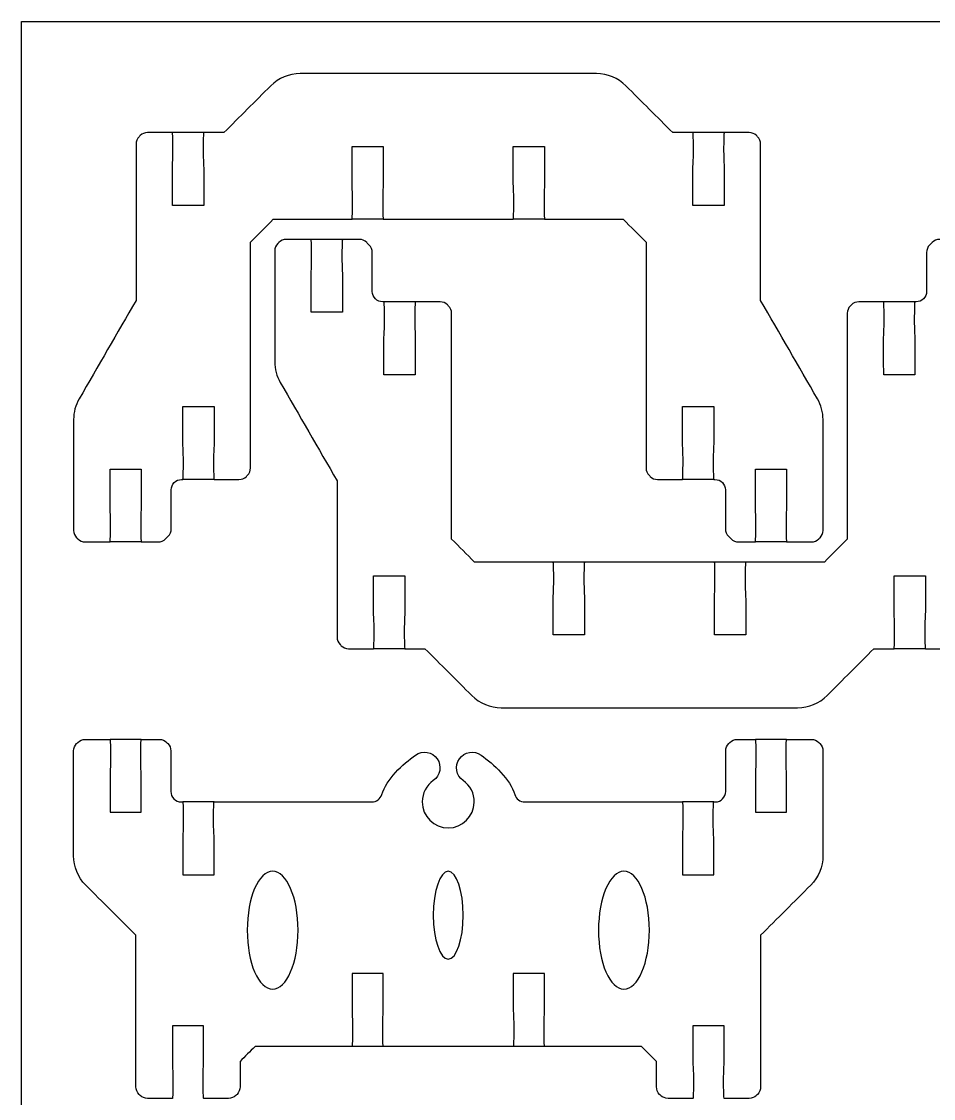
# Model space of a CAD drawing. Extents: x 0 to 410, y 0 to 300.
# Drawn here: x 210 to 297.6, y 196.9 to 300.4 of the extents above; entities that cross this region are included whole.
import ezdxf

# ---------------------------------------------------------------- set-up
doc = ezdxf.new("R2010")
doc.units = 0
doc.header["$MEASUREMENT"] = 0
doc.layers.add('DEFAULT', color=18, linetype='CONTINUOUS')

msp = doc.modelspace()

# ---------------------------------------------------------------- linework, layer by layer
at = {"layer": 'DEFAULT', "color": 18}
msp.add_lwpolyline([(410, 0.35), (210, 0.35), (210, 300.35), (410, 300.35)], close=True, dxfattribs=at)
at = {"layer": 'DEFAULT', "color": 1}
for points in [[(227.5, 289.68), (224.5, 289.68)], [(277.5, 289.68), (274.5, 289.68)], [(244.75, 281.35), (241.75, 281.35)], [(260.25, 281.35), (257.25, 281.35)], [(240.83, 279.42), (237.83, 279.42)], [(247.83, 273.42), (244.83, 273.42)], [(295.82, 273.42), (292.82, 273.42)], [(228.5, 256.35), (225.5, 256.35)], [(276.5, 256.35), (273.5, 256.35)], [(221.5, 250.35), (218.5, 250.35)], [(283.5, 250.35), (280.5, 250.35)], [(264.08, 248.42), (261.08, 248.42)], [(279.57, 248.42), (276.57, 248.42)], [(246.82, 240.09), (243.82, 240.09)], [(296.83, 240.09), (293.83, 240.09)], [(221.5, 231.37), (218.5, 231.37)], [(283.5, 231.37), (280.5, 231.37)], [(228.5, 225.37), (225.5, 225.37)], [(276.5, 225.37), (273.5, 225.37)], [(244.75, 201.87), (241.75, 201.87)], [(260.25, 201.87), (257.25, 201.87)]]:
    msp.add_lwpolyline(points, dxfattribs=at)
for points, knots in [([(287, 262.1), (287, 258.55), (287, 255.01), (287, 251.46), (287, 251.19), (286.9, 250.94), (286.71, 250.75), (286.67, 250.72), (286.64, 250.68), (286.6, 250.65), (286.42, 250.46), (286.16, 250.35), (285.9, 250.35), (285.1, 250.35), (284.3, 250.35), (283.5, 250.35), (283.47, 250.35), (283.45, 251.14), (283.45, 252.1), (283.45, 253.07), (283.5, 253.51), (283.5, 253.85), (283.5, 255.02), (283.5, 256.19), (283.5, 257.35), (282.5, 257.35), (281.5, 257.35), (280.5, 257.35), (280.5, 256.18), (280.5, 255.02), (280.5, 253.85), (280.5, 253.51), (280.55, 253.07), (280.55, 252.1), (280.55, 251.13), (280.52, 250.35), (280.5, 250.35), (279.95, 250.35), (279.41, 250.35), (278.87, 250.35), (278.61, 250.35), (278.35, 250.46), (278.16, 250.64), (278.08, 250.73), (278, 250.81), (277.92, 250.89), (277.73, 251.08), (277.62, 251.33), (277.62, 251.6), (277.62, 252.85), (277.62, 254.1), (277.62, 255.35), (277.62, 255.9), (277.18, 256.35), (276.62, 256.35), (276.58, 256.35), (276.54, 256.35), (276.5, 256.35), (276.47, 256.35), (276.45, 257.13), (276.45, 258.1), (276.45, 259.07), (276.5, 259.52), (276.5, 259.85), (276.5, 261.02), (276.5, 262.18), (276.5, 263.35), (275.5, 263.35), (274.5, 263.35), (273.5, 263.35), (273.5, 262.18), (273.5, 261.02), (273.5, 259.85), (273.5, 259.52), (273.55, 259.07), (273.55, 258.1), (273.55, 257.13), (273.53, 256.35), (273.5, 256.35), (272.7, 256.35), (271.91, 256.35), (271.11, 256.35), (270.84, 256.35), (270.59, 256.46), (270.4, 256.64), (270.37, 256.68), (270.33, 256.71), (270.3, 256.75), (270.11, 256.94), (270, 257.19), (270, 257.46), (270, 264.69), (270, 271.92), (270, 279.15), (269.27, 279.89), (268.54, 280.62), (267.81, 281.35), (265.29, 281.35), (262.77, 281.35), (260.25, 281.35), (260.22, 281.35), (260.2, 282.14), (260.2, 283.1), (260.2, 284.07), (260.25, 284.52), (260.25, 284.85), (260.25, 286.02), (260.25, 287.19), (260.25, 288.35), (259.25, 288.35), (258.25, 288.35), (257.24, 288.35), (257.24, 287.19), (257.24, 286.02), (257.24, 284.85), (257.24, 284.52), (257.29, 284.07), (257.29, 283.1), (257.29, 282.14), (257.27, 281.35), (257.24, 281.35), (253.08, 281.35), (248.92, 281.35), (244.75, 281.35), (244.72, 281.35), (244.7, 282.14), (244.7, 283.1), (244.7, 284.07), (244.75, 284.52), (244.75, 284.85), (244.75, 286.02), (244.75, 287.19), (244.75, 288.35), (243.75, 288.35), (242.75, 288.35), (241.75, 288.35), (241.75, 287.19), (241.75, 286.02), (241.75, 284.85), (241.75, 284.52), (241.8, 284.07), (241.8, 283.1), (241.8, 282.14), (241.78, 281.35), (241.75, 281.35), (239.23, 281.35), (236.71, 281.35), (234.19, 281.35), (233.46, 280.62), (232.73, 279.89), (232, 279.15), (232, 271.92), (232, 264.69), (232, 257.46), (232, 257.19), (231.89, 256.94), (231.7, 256.75), (231.67, 256.71), (231.63, 256.68), (231.6, 256.64), (231.41, 256.46), (231.16, 256.35), (230.89, 256.35), (230.09, 256.35), (229.3, 256.35), (228.5, 256.35), (228.47, 256.35), (228.45, 257.13), (228.45, 258.1), (228.45, 259.07), (228.5, 259.52), (228.5, 259.85), (228.5, 261.02), (228.5, 262.18), (228.5, 263.35), (227.5, 263.35), (226.5, 263.35), (225.49, 263.35), (225.5, 262.18), (225.5, 261.02), (225.5, 259.85), (225.5, 259.52), (225.55, 259.07), (225.55, 258.1), (225.55, 257.13), (225.53, 256.35), (225.5, 256.35), (225.46, 256.35), (225.42, 256.35), (225.38, 256.35), (224.82, 256.35), (224.38, 255.9), (224.38, 255.35), (224.38, 254.1), (224.38, 252.85), (224.38, 251.6), (224.38, 251.33), (224.27, 251.08), (224.08, 250.89), (224, 250.81), (223.92, 250.73), (223.84, 250.64), (223.65, 250.46), (223.4, 250.35), (223.13, 250.35), (222.59, 250.35), (222.04, 250.35), (221.5, 250.35), (221.47, 250.35), (221.45, 251.13), (221.45, 252.1), (221.45, 253.07), (221.5, 253.51), (221.5, 253.85), (221.5, 255.02), (221.5, 256.18), (221.5, 257.35), (220.5, 257.35), (219.5, 257.35), (218.5, 257.35), (218.5, 256.19), (218.5, 255.02), (218.5, 253.85), (218.5, 253.51), (218.55, 253.07), (218.55, 252.1), (218.55, 251.14), (218.52, 250.35), (218.5, 250.35), (217.7, 250.35), (216.9, 250.35), (216.11, 250.35), (215.84, 250.35), (215.59, 250.46), (215.4, 250.65), (215.36, 250.68), (215.33, 250.72), (215.29, 250.75), (215.11, 250.94), (215, 251.19), (215, 251.46), (215, 255.01), (215, 258.55), (215, 262.1), (215, 262.8), (215.18, 263.49), (215.54, 264.1), (217.36, 267.25), (219.18, 270.41), (221, 273.56), (221, 278.57), (221, 283.57), (221, 288.58), (221, 288.84), (221.1, 289.1), (221.29, 289.28), (221.33, 289.32), (221.36, 289.35), (221.4, 289.39), (221.58, 289.58), (221.84, 289.68), (222.1, 289.68), (222.9, 289.68), (223.7, 289.68), (224.49, 289.68), (224.52, 289.67), (224.54, 288.89), (224.54, 287.93), (224.54, 286.97), (224.49, 286.52), (224.49, 286.18), (224.49, 285.02), (224.5, 283.85), (224.5, 282.68), (225.5, 282.68), (226.5, 282.68), (227.5, 282.68), (227.5, 283.85), (227.5, 285.02), (227.5, 286.18), (227.5, 286.52), (227.45, 286.97), (227.45, 287.93), (227.45, 288.9), (227.47, 289.68), (227.5, 289.68), (228.14, 289.68), (228.79, 289.68), (229.44, 289.68), (230.94, 291.18), (232.44, 292.68), (233.94, 294.18), (234.69, 294.93), (235.7, 295.35), (236.77, 295.35), (246.26, 295.35), (255.75, 295.35), (265.24, 295.35), (266.3, 295.35), (267.31, 294.93), (268.06, 294.18), (269.56, 292.68), (271.06, 291.18), (272.56, 289.68), (273.21, 289.68), (273.85, 289.68), (274.5, 289.68), (274.53, 289.68), (274.55, 288.9), (274.55, 287.93), (274.55, 286.97), (274.5, 286.52), (274.5, 286.18), (274.5, 285.02), (274.5, 283.85), (274.5, 282.68), (275.5, 282.68), (276.5, 282.68), (277.5, 282.68), (277.5, 283.85), (277.5, 285.02), (277.5, 286.18), (277.5, 286.52), (277.46, 286.97), (277.45, 287.93), (277.46, 288.89), (277.48, 289.67), (277.5, 289.68), (278.3, 289.68), (279.1, 289.68), (279.9, 289.68), (280.16, 289.68), (280.42, 289.58), (280.61, 289.39), (280.64, 289.35), (280.68, 289.32), (280.71, 289.28), (280.9, 289.1), (281, 288.84), (281, 288.58), (281, 283.57), (281, 278.57), (281, 273.56), (282.82, 270.41), (284.64, 267.25), (286.47, 264.1), (286.82, 263.49), (287, 262.8), (287, 262.1)], [1, 1, 1, 1, 31.167, 31.167, 31.167, 32.167, 32.167, 32.167, 32.590558, 32.590558, 32.590558, 33.590558, 33.590558, 33.590558, 40.386558, 40.386558, 40.386558, 41.386558, 41.386558, 41.386558, 42.386558, 42.386558, 42.386558, 52.306558, 52.306558, 52.306558, 60.816563, 60.816563, 60.816563, 70.736563, 70.736563, 70.736563, 71.736563, 71.736563, 71.736563, 72.736563, 72.736563, 72.736563, 77.342563, 77.342563, 77.342563, 78.342563, 78.342563, 78.342563, 79.331806, 79.331806, 79.331806, 80.331806, 80.331806, 80.331806, 90.972806, 90.972806, 90.972806, 91.972806, 91.972806, 91.972806, 92.327806, 92.327806, 92.327806, 93.327806, 93.327806, 93.327806, 94.327806, 94.327806, 94.327806, 104.247811, 104.247811, 104.247811, 112.757811, 112.757811, 112.757811, 122.677816, 122.677816, 122.677816, 123.677816, 123.677816, 123.677816, 124.677816, 124.677816, 124.677816, 131.443816, 131.443816, 131.443816, 132.443816, 132.443816, 132.443816, 132.867374, 132.867374, 132.867374, 133.867374, 133.867374, 133.867374, 195.363374, 195.363374, 195.363374, 204.180998, 204.180998, 204.180998, 225.610998, 225.610998, 225.610998, 226.610998, 226.610998, 226.610998, 227.610998, 227.610998, 227.610998, 237.530998, 237.530998, 237.530998, 246.040998, 246.040998, 246.040998, 255.960998, 255.960998, 255.960998, 256.960998, 256.960998, 256.960998, 257.960998, 257.960998, 257.960998, 293.369998, 293.369998, 293.369998, 294.369998, 294.369998, 294.369998, 295.369998, 295.369998, 295.369998, 305.289998, 305.289998, 305.289998, 313.800998, 313.800998, 313.800998, 323.720998, 323.720998, 323.720998, 324.720998, 324.720998, 324.720998, 325.720998, 325.720998, 325.720998, 347.139998, 347.139998, 347.139998, 355.957622, 355.957622, 355.957622, 417.453622, 417.453622, 417.453622, 418.453622, 418.453622, 418.453622, 418.876472, 418.876472, 418.876472, 419.876472, 419.876472, 419.876472, 426.652472, 426.652472, 426.652472, 427.652472, 427.652472, 427.652472, 428.652472, 428.652472, 428.652472, 438.573477, 438.573477, 438.573477, 447.083477, 447.083477, 447.083477, 457.004482, 457.004482, 457.004482, 458.004482, 458.004482, 458.004482, 459.004482, 459.004482, 459.004482, 459.349482, 459.349482, 459.349482, 460.349482, 460.349482, 460.349482, 470.991482, 470.991482, 470.991482, 471.991482, 471.991482, 471.991482, 472.980018, 472.980018, 472.980018, 473.980018, 473.980018, 473.980018, 478.606018, 478.606018, 478.606018, 479.606018, 479.606018, 479.606018, 480.606018, 480.606018, 480.606018, 490.526018, 490.526018, 490.526018, 499.036024, 499.036024, 499.036024, 508.957024, 508.957024, 508.957024, 509.957024, 509.957024, 509.957024, 510.957024, 510.957024, 510.957024, 517.733024, 517.733024, 517.733024, 518.733024, 518.733024, 518.733024, 519.155873, 519.155873, 519.155873, 520.155873, 520.155873, 520.155873, 550.322873, 550.322873, 550.322873, 551.322873, 551.322873, 551.322873, 582.280149, 582.280149, 582.280149, 624.846149, 624.846149, 624.846149, 625.846149, 625.846149, 625.846149, 626.269706, 626.269706, 626.269706, 627.269706, 627.269706, 627.269706, 634.045706, 634.045706, 634.045706, 635.045706, 635.045706, 635.045706, 636.045706, 636.045706, 636.045706, 645.965711, 645.965711, 645.965711, 654.465711, 654.465711, 654.465711, 664.385711, 664.385711, 664.385711, 665.385711, 665.385711, 665.385711, 666.385711, 666.385711, 666.385711, 671.885711, 671.885711, 671.885711, 689.929662, 689.929662, 689.929662, 690.929662, 690.929662, 690.929662, 771.632662, 771.632662, 771.632662, 772.632662, 772.632662, 772.632662, 790.667421, 790.667421, 790.667421, 796.157421, 796.157421, 796.157421, 797.157421, 797.157421, 797.157421, 798.157421, 798.157421, 798.157421, 808.077421, 808.077421, 808.077421, 816.577421, 816.577421, 816.577421, 826.497426, 826.497426, 826.497426, 827.497426, 827.497426, 827.497426, 828.497426, 828.497426, 828.497426, 835.283426, 835.283426, 835.283426, 836.283426, 836.283426, 836.283426, 836.70769, 836.70769, 836.70769, 837.70769, 837.70769, 837.70769, 880.27369, 880.27369, 880.27369, 911.230965, 911.230965, 911.230965, 912.230965, 912.230965, 912.230965, 912.230965]), ([(234.32, 267.67), (234.32, 271.22), (234.32, 274.77), (234.32, 278.31), (234.32, 278.58), (234.43, 278.83), (234.61, 279.02), (234.65, 279.05), (234.68, 279.09), (234.72, 279.13), (234.91, 279.31), (235.16, 279.42), (235.43, 279.42), (236.23, 279.42), (237.03, 279.42), (237.82, 279.42), (237.85, 279.42), (237.87, 278.63), (237.87, 277.67), (237.87, 276.71), (237.82, 276.26), (237.82, 275.92), (237.82, 274.75), (237.82, 273.59), (237.82, 272.42), (238.83, 272.42), (239.83, 272.42), (240.83, 272.42), (240.83, 273.59), (240.83, 274.76), (240.83, 275.92), (240.83, 276.26), (240.78, 276.71), (240.78, 277.67), (240.78, 278.64), (240.8, 279.42), (240.83, 279.42), (241.37, 279.42), (241.91, 279.42), (242.45, 279.42), (242.72, 279.42), (242.97, 279.32), (243.16, 279.13), (243.24, 279.05), (243.32, 278.96), (243.41, 278.88), (243.59, 278.69), (243.7, 278.44), (243.7, 278.17), (243.7, 276.92), (243.7, 275.67), (243.7, 274.42), (243.7, 273.87), (244.15, 273.42), (244.7, 273.42), (244.74, 273.42), (244.78, 273.42), (244.82, 273.42), (244.85, 273.42), (244.87, 272.64), (244.87, 271.67), (244.87, 270.7), (244.82, 270.26), (244.82, 269.92), (244.82, 268.75), (244.82, 267.59), (244.82, 266.42), (245.82, 266.42), (246.82, 266.42), (247.82, 266.42), (247.82, 267.59), (247.82, 268.75), (247.83, 269.92), (247.83, 270.26), (247.78, 270.7), (247.78, 271.67), (247.78, 272.64), (247.8, 273.42), (247.83, 273.42), (248.62, 273.42), (249.42, 273.42), (250.21, 273.42), (250.48, 273.42), (250.73, 273.32), (250.92, 273.13), (250.95, 273.09), (250.99, 273.06), (251.03, 273.02), (251.21, 272.83), (251.32, 272.58), (251.32, 272.32), (251.32, 265.08), (251.32, 257.85), (251.32, 250.62), (252.05, 249.89), (252.78, 249.15), (253.52, 248.42), (256.04, 248.42), (258.56, 248.42), (261.08, 248.42), (261.1, 248.42), (261.13, 247.64), (261.13, 246.67), (261.13, 245.7), (261.08, 245.26), (261.08, 244.92), (261.08, 243.75), (261.08, 242.59), (261.08, 241.42), (262.08, 241.42), (263.08, 241.42), (264.08, 241.42), (264.08, 242.59), (264.08, 243.75), (264.08, 244.92), (264.08, 245.26), (264.03, 245.7), (264.03, 246.67), (264.03, 247.64), (264.05, 248.42), (264.08, 248.42), (268.24, 248.42), (272.41, 248.42), (276.57, 248.42), (276.6, 248.42), (276.62, 247.64), (276.62, 246.67), (276.62, 245.7), (276.57, 245.26), (276.57, 244.92), (276.57, 243.75), (276.57, 242.59), (276.57, 241.42), (277.57, 241.42), (278.57, 241.42), (279.57, 241.42), (279.57, 242.59), (279.57, 243.75), (279.57, 244.92), (279.57, 245.26), (279.52, 245.7), (279.52, 246.67), (279.52, 247.64), (279.54, 248.42), (279.57, 248.42), (282.09, 248.42), (284.61, 248.42), (287.13, 248.42), (287.86, 249.15), (288.59, 249.89), (289.33, 250.62), (289.33, 257.85), (289.33, 265.08), (289.33, 272.32), (289.33, 272.58), (289.43, 272.83), (289.62, 273.02), (289.65, 273.06), (289.69, 273.09), (289.72, 273.13), (289.91, 273.32), (290.17, 273.42), (290.43, 273.42), (291.23, 273.42), (292.03, 273.42), (292.82, 273.42), (292.85, 273.42), (292.87, 272.64), (292.87, 271.67), (292.87, 270.7), (292.82, 270.26), (292.82, 269.92), (292.82, 268.75), (292.82, 267.59), (292.83, 266.42), (293.83, 266.42), (294.83, 266.42), (295.83, 266.42), (295.83, 267.59), (295.83, 268.75), (295.82, 269.92), (295.82, 270.26), (295.77, 270.7), (295.77, 271.67), (295.77, 272.64), (295.8, 273.42), (295.82, 273.42), (295.86, 273.42), (295.91, 273.42), (295.95, 273.42), (296.5, 273.42), (296.95, 273.87), (296.95, 274.42), (296.95, 275.67), (296.95, 276.92), (296.95, 278.17), (296.95, 278.44), (297.05, 278.69), (297.24, 278.88), (297.32, 278.96), (297.4, 279.05), (297.49, 279.13), (297.67, 279.32), (297.93, 279.42), (298.19, 279.42), (298.74, 279.42), (299.28, 279.42), (299.82, 279.42), (299.85, 279.42), (299.87, 278.64), (299.87, 277.67), (299.87, 276.71), (299.82, 276.26), (299.82, 275.92), (299.82, 274.76), (299.82, 273.59), (299.82, 272.42), (300.83, 272.42), (301.83, 272.42), (302.83, 272.42), (302.83, 273.59), (302.83, 274.75), (302.83, 275.92), (302.83, 276.26), (302.78, 276.71), (302.78, 277.67), (302.78, 278.63), (302.8, 279.42), (302.83, 279.42), (303.62, 279.42), (304.42, 279.42), (305.22, 279.42), (305.48, 279.42), (305.74, 279.31), (305.92, 279.13), (305.96, 279.09), (305.99, 279.05), (306.03, 279.02), (306.22, 278.83), (306.32, 278.58), (306.32, 278.31), (306.32, 274.77), (306.32, 271.22), (306.32, 267.67), (306.32, 266.97), (306.14, 266.28), (305.79, 265.67), (303.97, 262.52), (302.15, 259.36), (300.33, 256.21), (300.33, 251.21), (300.33, 246.2), (300.33, 241.2), (300.33, 240.93), (300.22, 240.68), (300.03, 240.49), (300, 240.45), (299.96, 240.42), (299.93, 240.38), (299.74, 240.2), (299.49, 240.09), (299.22, 240.09), (298.42, 240.09), (297.63, 240.09), (296.83, 240.09), (296.8, 240.1), (296.78, 240.88), (296.78, 241.84), (296.78, 242.81), (296.83, 243.25), (296.83, 243.59), (296.83, 244.76), (296.83, 245.92), (296.83, 247.09), (295.83, 247.09), (294.83, 247.09), (293.83, 247.09), (293.83, 245.92), (293.83, 244.76), (293.83, 243.59), (293.83, 243.25), (293.88, 242.81), (293.88, 241.84), (293.88, 240.87), (293.86, 240.09), (293.83, 240.09), (293.18, 240.09), (292.53, 240.09), (291.89, 240.09), (290.39, 238.59), (288.89, 237.09), (287.39, 235.59), (286.64, 234.84), (285.62, 234.42), (284.56, 234.42), (275.07, 234.42), (265.58, 234.42), (256.09, 234.42), (255.03, 234.42), (254.01, 234.84), (253.26, 235.59), (251.76, 237.09), (250.26, 238.59), (248.76, 240.09), (248.11, 240.09), (247.47, 240.09), (246.82, 240.09), (246.79, 240.09), (246.77, 240.87), (246.77, 241.84), (246.77, 242.81), (246.82, 243.25), (246.82, 243.59), (246.82, 244.76), (246.82, 245.92), (246.82, 247.09), (245.82, 247.09), (244.82, 247.09), (243.82, 247.09), (243.82, 245.92), (243.82, 244.76), (243.82, 243.59), (243.82, 243.25), (243.87, 242.81), (243.87, 241.84), (243.87, 240.88), (243.85, 240.1), (243.82, 240.09), (243.02, 240.09), (242.22, 240.09), (241.42, 240.09), (241.16, 240.09), (240.9, 240.2), (240.72, 240.38), (240.68, 240.42), (240.65, 240.45), (240.61, 240.49), (240.42, 240.68), (240.32, 240.93), (240.32, 241.2), (240.32, 246.2), (240.32, 251.21), (240.32, 256.21), (238.5, 259.36), (236.68, 262.52), (234.86, 265.67), (234.51, 266.28), (234.32, 266.97), (234.32, 267.67)], [1, 1, 1, 1, 31.167, 31.167, 31.167, 32.167, 32.167, 32.167, 32.590558, 32.590558, 32.590558, 33.590558, 33.590558, 33.590558, 40.386558, 40.386558, 40.386558, 41.386558, 41.386558, 41.386558, 42.386558, 42.386558, 42.386558, 52.306558, 52.306558, 52.306558, 60.816563, 60.816563, 60.816563, 70.736563, 70.736563, 70.736563, 71.736563, 71.736563, 71.736563, 72.736563, 72.736563, 72.736563, 77.342563, 77.342563, 77.342563, 78.342563, 78.342563, 78.342563, 79.331806, 79.331806, 79.331806, 80.331806, 80.331806, 80.331806, 90.972806, 90.972806, 90.972806, 91.972806, 91.972806, 91.972806, 92.327806, 92.327806, 92.327806, 93.327806, 93.327806, 93.327806, 94.327806, 94.327806, 94.327806, 104.247811, 104.247811, 104.247811, 112.757811, 112.757811, 112.757811, 122.677816, 122.677816, 122.677816, 123.677816, 123.677816, 123.677816, 124.677816, 124.677816, 124.677816, 131.443816, 131.443816, 131.443816, 132.443816, 132.443816, 132.443816, 132.867374, 132.867374, 132.867374, 133.867374, 133.867374, 133.867374, 195.363374, 195.363374, 195.363374, 204.180998, 204.180998, 204.180998, 225.609998, 225.609998, 225.609998, 226.609998, 226.609998, 226.609998, 227.609998, 227.609998, 227.609998, 237.529998, 237.529998, 237.529998, 246.039998, 246.039998, 246.039998, 255.959998, 255.959998, 255.959998, 256.959998, 256.959998, 256.959998, 257.959998, 257.959998, 257.959998, 293.369998, 293.369998, 293.369998, 294.369998, 294.369998, 294.369998, 295.369998, 295.369998, 295.369998, 305.289998, 305.289998, 305.289998, 313.799998, 313.799998, 313.799998, 323.719998, 323.719998, 323.719998, 324.719998, 324.719998, 324.719998, 325.719998, 325.719998, 325.719998, 347.139998, 347.139998, 347.139998, 355.957622, 355.957622, 355.957622, 417.453622, 417.453622, 417.453622, 418.453622, 418.453622, 418.453622, 418.876472, 418.876472, 418.876472, 419.876472, 419.876472, 419.876472, 426.652472, 426.652472, 426.652472, 427.652472, 427.652472, 427.652472, 428.652472, 428.652472, 428.652472, 438.572477, 438.572477, 438.572477, 447.082477, 447.082477, 447.082477, 457.002482, 457.002482, 457.002482, 458.002482, 458.002482, 458.002482, 459.002482, 459.002482, 459.002482, 459.347482, 459.347482, 459.347482, 460.347482, 460.347482, 460.347482, 470.988482, 470.988482, 470.988482, 471.988482, 471.988482, 471.988482, 472.977018, 472.977018, 472.977018, 473.977018, 473.977018, 473.977018, 478.603018, 478.603018, 478.603018, 479.603018, 479.603018, 479.603018, 480.603018, 480.603018, 480.603018, 490.523018, 490.523018, 490.523018, 499.033024, 499.033024, 499.033024, 508.953024, 508.953024, 508.953024, 509.953024, 509.953024, 509.953024, 510.953024, 510.953024, 510.953024, 517.728024, 517.728024, 517.728024, 518.728024, 518.728024, 518.728024, 519.150873, 519.150873, 519.150873, 520.150873, 520.150873, 520.150873, 550.317873, 550.317873, 550.317873, 551.317873, 551.317873, 551.317873, 582.275149, 582.275149, 582.275149, 624.841149, 624.841149, 624.841149, 625.841149, 625.841149, 625.841149, 626.264706, 626.264706, 626.264706, 627.264706, 627.264706, 627.264706, 634.040706, 634.040706, 634.040706, 635.040706, 635.040706, 635.040706, 636.040706, 636.040706, 636.040706, 645.960711, 645.960711, 645.960711, 654.460711, 654.460711, 654.460711, 664.380711, 664.380711, 664.380711, 665.380711, 665.380711, 665.380711, 666.380711, 666.380711, 666.380711, 671.880711, 671.880711, 671.880711, 689.924662, 689.924662, 689.924662, 690.924662, 690.924662, 690.924662, 771.627662, 771.627662, 771.627662, 772.627662, 772.627662, 772.627662, 790.662421, 790.662421, 790.662421, 796.152421, 796.152421, 796.152421, 797.152421, 797.152421, 797.152421, 798.152421, 798.152421, 798.152421, 808.072421, 808.072421, 808.072421, 816.572421, 816.572421, 816.572421, 826.492426, 826.492426, 826.492426, 827.492426, 827.492426, 827.492426, 828.492426, 828.492426, 828.492426, 835.278426, 835.278426, 835.278426, 836.278426, 836.278426, 836.278426, 836.70269, 836.70269, 836.70269, 837.70269, 837.70269, 837.70269, 880.26869, 880.26869, 880.26869, 911.226465, 911.226465, 911.226465, 912.226465, 912.226465, 912.226465, 912.226465]), ([(286.99, 220.2), (286.99, 223.56), (286.99, 226.91), (286.99, 230.27), (286.99, 230.53), (286.89, 230.79), (286.7, 230.98), (286.67, 231.01), (286.63, 231.05), (286.6, 231.08), (286.41, 231.27), (286.15, 231.37), (285.89, 231.37), (285.09, 231.37), (284.29, 231.37), (283.5, 231.37), (283.47, 231.37), (283.45, 230.59), (283.45, 229.62), (283.45, 228.66), (283.5, 228.21), (283.5, 227.87), (283.5, 226.71), (283.5, 225.54), (283.5, 224.37), (282.5, 224.37), (281.5, 224.37), (280.5, 224.37), (280.5, 225.54), (280.5, 226.71), (280.5, 227.87), (280.5, 228.21), (280.55, 228.66), (280.55, 229.62), (280.55, 230.59), (280.52, 231.37), (280.5, 231.37), (279.92, 231.37), (279.33, 231.37), (278.75, 231.37), (278.49, 231.37), (278.23, 231.27), (278.05, 231.08), (278.01, 231.05), (277.98, 231.01), (277.94, 230.98), (277.76, 230.79), (277.65, 230.53), (277.65, 230.27), (277.65, 228.97), (277.65, 227.67), (277.65, 226.37), (277.65, 225.82), (277.2, 225.37), (276.65, 225.37), (276.6, 225.37), (276.55, 225.37), (276.5, 225.37), (276.47, 225.37), (276.45, 224.59), (276.45, 223.62), (276.45, 222.66), (276.5, 222.21), (276.5, 221.87), (276.5, 220.71), (276.5, 219.54), (276.5, 218.37), (275.5, 218.37), (274.5, 218.37), (273.5, 218.37), (273.5, 219.54), (273.49, 220.71), (273.49, 221.87), (273.49, 222.21), (273.54, 222.66), (273.54, 223.62), (273.54, 224.59), (273.52, 225.37), (273.49, 225.37), (268.44, 225.37), (263.39, 225.37), (258.34, 225.37), (257.9, 225.37), (257.51, 225.66), (257.39, 226.08), (256.96, 227.52), (255.36, 229.02), (254.15, 229.87), (253.47, 230.35), (252.54, 230.19), (252.06, 229.51), (251.59, 228.83), (251.75, 227.9), (252.43, 227.42), (253.09, 226.96), (253.52, 226.18), (253.49, 225.32), (253.46, 223.99), (252.34, 222.88), (251.01, 222.87), (249.62, 222.87), (248.5, 223.99), (248.5, 225.37), (248.5, 226.22), (248.91, 226.97), (249.56, 227.42), (250.24, 227.9), (250.4, 228.83), (249.93, 229.51), (249.46, 230.19), (248.52, 230.35), (247.84, 229.87), (246.63, 229.02), (245.04, 227.52), (244.61, 226.08), (244.48, 225.66), (244.09, 225.37), (243.65, 225.37), (238.6, 225.37), (233.55, 225.37), (228.5, 225.37), (228.47, 225.37), (228.45, 224.59), (228.45, 223.62), (228.45, 222.66), (228.5, 222.21), (228.5, 221.87), (228.5, 220.71), (228.49, 219.54), (228.49, 218.37), (227.49, 218.37), (226.49, 218.37), (225.49, 218.37), (225.49, 219.54), (225.49, 220.71), (225.49, 221.87), (225.49, 222.21), (225.54, 222.66), (225.54, 223.62), (225.54, 224.59), (225.52, 225.37), (225.49, 225.37), (225.44, 225.37), (225.39, 225.37), (225.34, 225.37), (224.79, 225.37), (224.34, 225.82), (224.34, 226.37), (224.34, 227.67), (224.34, 228.97), (224.34, 230.27), (224.34, 230.53), (224.24, 230.79), (224.05, 230.98), (224.02, 231.01), (223.98, 231.05), (223.95, 231.08), (223.76, 231.27), (223.51, 231.37), (223.24, 231.37), (222.66, 231.37), (222.08, 231.37), (221.5, 231.37), (221.47, 231.37), (221.45, 230.59), (221.45, 229.62), (221.45, 228.66), (221.5, 228.21), (221.5, 227.87), (221.5, 226.71), (221.5, 225.54), (221.5, 224.37), (220.5, 224.37), (219.5, 224.37), (218.5, 224.37), (218.5, 225.54), (218.5, 226.71), (218.5, 227.87), (218.5, 228.21), (218.55, 228.66), (218.55, 229.62), (218.55, 230.59), (218.52, 231.37), (218.5, 231.37), (217.7, 231.37), (216.9, 231.37), (216.1, 231.37), (215.84, 231.37), (215.59, 231.27), (215.4, 231.08), (215.36, 231.05), (215.33, 231.01), (215.29, 230.98), (215.11, 230.79), (215, 230.53), (215, 230.27), (215, 226.91), (215, 223.56), (215, 220.2), (215, 219.14), (215.42, 218.12), (216.17, 217.37), (217.78, 215.76), (219.39, 214.16), (220.99, 212.55), (220.99, 207.69), (220.99, 202.84), (220.99, 197.98), (220.99, 197.72), (221.1, 197.46), (221.29, 197.27), (221.32, 197.24), (221.36, 197.2), (221.39, 197.17), (221.58, 196.98), (221.83, 196.88), (222.1, 196.88), (222.89, 196.88), (223.69, 196.88), (224.49, 196.88), (224.52, 196.88), (224.54, 197.66), (224.54, 198.63), (224.54, 199.59), (224.49, 200.04), (224.49, 200.38), (224.49, 201.54), (224.49, 202.71), (224.49, 203.87), (225.49, 203.87), (226.49, 203.87), (227.49, 203.87), (227.49, 202.71), (227.49, 201.54), (227.49, 200.38), (227.49, 200.04), (227.44, 199.59), (227.44, 198.63), (227.44, 197.66), (227.47, 196.88), (227.5, 196.88), (228.29, 196.88), (229.09, 196.88), (229.88, 196.88), (230.15, 196.88), (230.41, 196.98), (230.59, 197.17), (230.63, 197.2), (230.66, 197.24), (230.7, 197.27), (230.89, 197.46), (230.99, 197.72), (230.99, 197.98), (230.99, 198.8), (230.99, 199.61), (230.99, 200.43), (231.47, 200.91), (231.95, 201.39), (232.43, 201.87), (235.54, 201.87), (238.64, 201.87), (241.75, 201.87), (241.78, 201.87), (241.8, 202.65), (241.8, 203.62), (241.8, 204.58), (241.75, 205.04), (241.75, 205.37), (241.75, 206.53), (241.75, 207.7), (241.75, 208.87), (242.75, 208.87), (243.75, 208.87), (244.75, 208.87), (244.75, 207.7), (244.75, 206.53), (244.75, 205.37), (244.75, 205.04), (244.7, 204.58), (244.7, 203.62), (244.7, 202.65), (244.72, 201.87), (244.75, 201.87), (248.91, 201.87), (253.08, 201.87), (257.24, 201.87), (257.27, 201.87), (257.29, 202.65), (257.29, 203.62), (257.29, 204.58), (257.24, 205.04), (257.24, 205.37), (257.24, 206.53), (257.24, 207.7), (257.24, 208.87), (258.25, 208.87), (259.25, 208.87), (260.25, 208.87), (260.25, 207.7), (260.25, 206.53), (260.25, 205.37), (260.25, 205.04), (260.2, 204.58), (260.2, 203.62), (260.2, 202.65), (260.22, 201.87), (260.25, 201.87), (263.35, 201.87), (266.46, 201.87), (269.56, 201.87), (270.04, 201.39), (270.52, 200.91), (271, 200.43), (271, 199.61), (271, 198.8), (271, 197.98), (271, 197.72), (271.11, 197.46), (271.3, 197.27), (271.33, 197.24), (271.37, 197.2), (271.4, 197.17), (271.59, 196.98), (271.84, 196.88), (272.11, 196.88), (272.9, 196.88), (273.7, 196.88), (274.5, 196.88), (274.53, 196.88), (274.55, 197.66), (274.55, 198.63), (274.55, 199.59), (274.5, 200.04), (274.5, 200.38), (274.5, 201.54), (274.5, 202.71), (274.5, 203.87), (275.5, 203.87), (276.5, 203.87), (277.5, 203.87), (277.5, 202.71), (277.5, 201.54), (277.5, 200.38), (277.5, 200.04), (277.45, 199.59), (277.45, 198.63), (277.45, 197.66), (277.47, 196.88), (277.5, 196.88), (278.3, 196.88), (279.1, 196.88), (279.89, 196.88), (280.16, 196.88), (280.42, 196.98), (280.6, 197.17), (280.64, 197.2), (280.67, 197.24), (280.71, 197.27), (280.89, 197.46), (281, 197.72), (281, 197.98), (281, 202.84), (281, 207.69), (281, 212.55), (282.61, 214.16), (284.22, 215.76), (285.82, 217.37), (286.57, 218.12), (286.99, 219.14), (286.99, 220.2)], [1, 1, 1, 1, 29.55, 29.55, 29.55, 30.55, 30.55, 30.55, 30.974264, 30.974264, 30.974264, 31.974264, 31.974264, 31.974264, 38.744264, 38.744264, 38.744264, 39.744264, 39.744264, 39.744264, 40.744264, 40.744264, 40.744264, 50.664264, 50.664264, 50.664264, 59.174264, 59.174264, 59.174264, 69.094264, 69.094264, 69.094264, 70.094264, 70.094264, 70.094264, 71.094264, 71.094264, 71.094264, 76.034264, 76.034264, 76.034264, 77.034264, 77.034264, 77.034264, 77.458528, 77.458528, 77.458528, 78.458528, 78.458528, 78.458528, 89.498528, 89.498528, 89.498528, 90.498528, 90.498528, 90.498528, 90.928528, 90.928528, 90.928528, 91.928528, 91.928528, 91.928528, 92.928528, 92.928528, 92.928528, 102.848533, 102.848533, 102.848533, 111.358533, 111.358533, 111.358533, 121.278538, 121.278538, 121.278538, 122.278538, 122.278538, 122.278538, 123.278538, 123.278538, 123.278538, 166.227538, 166.227538, 166.227538, 167.227538, 167.227538, 167.227538, 168.227538, 168.227538, 168.227538, 169.227538, 169.227538, 169.227538, 170.227538, 170.227538, 170.227538, 171.227538, 171.227538, 171.227538, 172.227538, 172.227538, 172.227538, 173.227538, 173.227538, 173.227538, 174.227538, 174.227538, 174.227538, 175.227538, 175.227538, 175.227538, 176.227538, 176.227538, 176.227538, 177.227538, 177.227538, 177.227538, 178.227538, 178.227538, 178.227538, 221.187538, 221.187538, 221.187538, 222.187538, 222.187538, 222.187538, 223.187538, 223.187538, 223.187538, 233.107543, 233.107543, 233.107543, 241.617543, 241.617543, 241.617543, 251.537548, 251.537548, 251.537548, 252.537548, 252.537548, 252.537548, 253.537548, 253.537548, 253.537548, 253.967548, 253.967548, 253.967548, 254.967548, 254.967548, 254.967548, 266.007548, 266.007548, 266.007548, 267.007548, 267.007548, 267.007548, 267.43252, 267.43252, 267.43252, 268.43252, 268.43252, 268.43252, 273.36252, 273.36252, 273.36252, 274.36252, 274.36252, 274.36252, 275.36252, 275.36252, 275.36252, 285.28252, 285.28252, 285.28252, 293.79252, 293.79252, 293.79252, 303.71252, 303.71252, 303.71252, 304.71252, 304.71252, 304.71252, 305.71252, 305.71252, 305.71252, 312.49352, 312.49352, 312.49352, 313.49352, 313.49352, 313.49352, 313.917784, 313.917784, 313.917784, 314.917784, 314.917784, 314.917784, 343.467784, 343.467784, 343.467784, 344.467784, 344.467784, 344.467784, 363.793014, 363.793014, 363.793014, 405.083014, 405.083014, 405.083014, 406.083014, 406.083014, 406.083014, 406.507278, 406.507278, 406.507278, 407.507278, 407.507278, 407.507278, 414.287278, 414.287278, 414.287278, 415.287278, 415.287278, 415.287278, 416.287278, 416.287278, 416.287278, 426.207278, 426.207278, 426.207278, 434.717278, 434.717278, 434.717278, 444.637278, 444.637278, 444.637278, 445.637278, 445.637278, 445.637278, 446.637278, 446.637278, 446.637278, 453.407278, 453.407278, 453.407278, 454.407278, 454.407278, 454.407278, 454.831542, 454.831542, 454.831542, 455.831542, 455.831542, 455.831542, 462.761542, 462.761542, 462.761542, 468.538609, 468.538609, 468.538609, 494.948609, 494.948609, 494.948609, 495.948609, 495.948609, 495.948609, 496.948609, 496.948609, 496.948609, 506.868609, 506.868609, 506.868609, 515.378609, 515.378609, 515.378609, 525.298609, 525.298609, 525.298609, 526.298609, 526.298609, 526.298609, 527.298609, 527.298609, 527.298609, 562.718609, 562.718609, 562.718609, 563.718609, 563.718609, 563.718609, 564.718609, 564.718609, 564.718609, 574.638609, 574.638609, 574.638609, 583.148609, 583.148609, 583.148609, 593.068609, 593.068609, 593.068609, 594.068609, 594.068609, 594.068609, 595.068609, 595.068609, 595.068609, 621.477609, 621.477609, 621.477609, 627.254675, 627.254675, 627.254675, 634.184675, 634.184675, 634.184675, 635.184675, 635.184675, 635.184675, 635.608939, 635.608939, 635.608939, 636.608939, 636.608939, 636.608939, 643.388939, 643.388939, 643.388939, 644.388939, 644.388939, 644.388939, 645.388939, 645.388939, 645.388939, 655.308939, 655.308939, 655.308939, 663.818939, 663.818939, 663.818939, 673.738939, 673.738939, 673.738939, 674.738939, 674.738939, 674.738939, 675.738939, 675.738939, 675.738939, 682.518939, 682.518939, 682.518939, 683.518939, 683.518939, 683.518939, 683.943203, 683.943203, 683.943203, 684.943203, 684.943203, 684.943203, 726.233203, 726.233203, 726.233203, 745.558433, 745.558433, 745.558433, 746.558433, 746.558433, 746.558433, 746.558433]), ([(236.57, 213.04), (236.57, 209.91), (235.47, 207.38), (234.12, 207.38), (232.77, 207.38), (231.68, 209.91), (231.68, 213.04), (231.68, 216.17), (232.77, 218.71), (234.12, 218.71), (235.47, 218.71), (236.57, 216.17), (236.57, 213.04)], [1, 1, 1, 1, 2, 2, 2, 3, 3, 3, 4, 4, 4, 5, 5, 5, 5]), ([(252.43, 214.48), (252.43, 212.15), (251.79, 210.26), (251, 210.26), (250.21, 210.26), (249.56, 212.15), (249.56, 214.48), (249.56, 216.81), (250.21, 218.71), (251, 218.71), (251.79, 218.71), (252.43, 216.81), (252.43, 214.48)], [1, 1, 1, 1, 2, 2, 2, 3, 3, 3, 4, 4, 4, 5, 5, 5, 5]), ([(270.32, 213.04), (270.32, 209.91), (269.22, 207.38), (267.87, 207.38), (266.52, 207.38), (265.43, 209.91), (265.43, 213.04), (265.43, 216.17), (266.52, 218.71), (267.87, 218.71), (269.22, 218.71), (270.32, 216.17), (270.32, 213.04)], [1, 1, 1, 1, 2, 2, 2, 3, 3, 3, 4, 4, 4, 5, 5, 5, 5])]:
    msp.add_open_spline(points, degree=3, knots=knots, dxfattribs=at)

doc.saveas('drawing.dxf')
